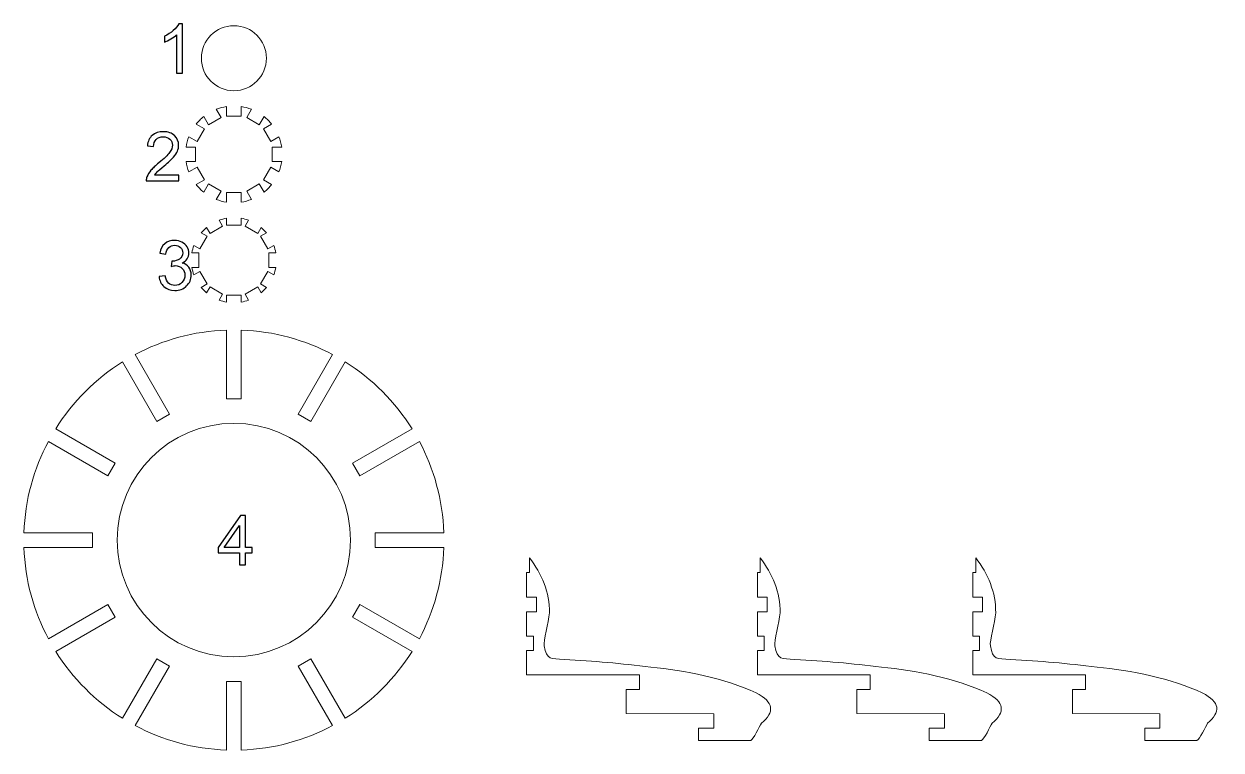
# Model space of a CAD drawing. Header units: millimetres. Extents: x 467 to 1359, y -935 to 982.
# Drawn here: x 1062.9 to 1309.8, y 147.6 to 297.3 of the extents above; entities that cross this region are included whole.
import ezdxf

# ---------------------------------------------------------------- set-up
doc = ezdxf.new("R2010")
doc.units = ezdxf.units.MM
doc.header["$MEASUREMENT"] = 0
doc.layers.add('layer 1', color=7, linetype='Continuous')

msp = doc.modelspace()

# ---------------------------------------------------------------- linework, layer by layer
at = {"layer": 'layer 1', "color": 142, "lineweight": 9}
msp.add_ellipse((1106.18, 290.2635), major_axis=(0, 6.7028), ratio=1, dxfattribs=at)
at = {"layer": 'layer 1', "color": 242}
for points, knots in [([(1095.5996, 287.1711), (1095.5996, 287.1711), (1094.3563, 287.1711), (1094.3563, 287.1711), (1094.3563, 287.1711), (1094.3563, 287.1711), (1094.3563, 295.0877), (1094.3563, 295.0877), (1094.3563, 295.0877), (1094.0573, 294.8004), (1093.6641, 294.5155), (1093.179, 294.2305), (1093.179, 294.2305), (1092.6939, 293.9456), (1092.2559, 293.7313), (1091.8698, 293.5901), (1091.8698, 293.5901), (1091.8698, 293.5901), (1091.8698, 294.791), (1091.8698, 294.791), (1091.8698, 294.791), (1092.5644, 295.1159), (1093.1719, 295.5115), (1093.6923, 295.9777), (1093.6923, 295.9777), (1094.2127, 296.4416), (1094.5824, 296.8914), (1094.799, 297.3293), (1094.799, 297.3293), (1094.799, 297.3293), (1095.5996, 297.3293), (1095.5996, 297.3293), (1095.5996, 297.3293), (1095.5996, 297.3293), (1095.5996, 287.1711), (1095.5996, 287.1711)], [0, 0, 0, 0, 0.1, 0.1, 0.1, 0.1, 0.2, 0.2, 0.2, 0.2, 0.3, 0.3, 0.3, 0.3, 0.4, 0.4, 0.4, 0.4, 0.5, 0.5, 0.5, 0.5, 0.6, 0.6, 0.6, 0.6, 0.7, 0.7, 0.7, 0.7, 0.8, 0.8, 0.8, 0.8, 1, 1, 1, 1]), ([(1094.8046, 266.1329), (1094.8046, 266.1329), (1094.8046, 264.9461), (1094.8046, 264.9461), (1094.8046, 264.9461), (1094.8046, 264.9461), (1088.1078, 264.9461), (1088.1078, 264.9461), (1088.1078, 264.9461), (1088.0984, 265.2451), (1088.1479, 265.5324), (1088.2538, 265.8103), (1088.2538, 265.8103), (1088.4257, 266.2647), (1088.7012, 266.7145), (1089.0803, 267.1548), (1089.0803, 267.1548), (1089.4594, 267.5952), (1090.001, 268.1038), (1090.7051, 268.6807), (1090.7051, 268.6807), (1091.8, 269.5825), (1092.5441, 270.296), (1092.9326, 270.8235), (1092.9326, 270.8235), (1093.3235, 271.3509), (1093.519, 271.8501), (1093.519, 272.3211), (1093.519, 272.3211), (1093.519, 272.8132), (1093.3424, 273.2276), (1092.9891, 273.5667), (1092.9891, 273.5667), (1092.6359, 273.9034), (1092.1744, 274.073), (1091.6069, 274.073), (1091.6069, 274.073), (1091.0065, 274.073), (1090.5261, 273.894), (1090.1658, 273.5361), (1090.1658, 273.5361), (1089.8056, 273.1805), (1089.6243, 272.6861), (1089.6195, 272.0526), (1089.6195, 272.0526), (1089.6195, 272.0526), (1088.348, 272.1798), (1088.348, 272.1798), (1088.348, 272.1798), (1088.4351, 273.1311), (1088.7648, 273.8563), (1089.3346, 274.3555), (1089.3346, 274.3555), (1089.9068, 274.8547), (1090.6721, 275.1043), (1091.6352, 275.1043), (1091.6352, 275.1043), (1092.6053, 275.1043), (1093.3753, 274.8359), (1093.9405, 274.2967), (1093.9405, 274.2967), (1094.5079, 273.7574), (1094.7905, 273.0887), (1094.7905, 272.2928), (1094.7905, 272.2928), (1094.7905, 271.8878), (1094.7081, 271.4899), (1094.5409, 271.099), (1094.5409, 271.099), (1094.3761, 270.7057), (1094.1006, 270.2937), (1093.7168, 269.8604), (1093.7168, 269.8604), (1093.3306, 269.4295), (1092.6925, 268.8337), (1091.8024, 268.0802), (1091.8024, 268.0802), (1091.0559, 267.4539), (1090.5756, 267.03), (1090.3636, 266.8063), (1090.3636, 266.8063), (1090.1517, 266.5826), (1089.9775, 266.3589), (1089.8385, 266.1329), (1089.8385, 266.1329), (1089.8385, 266.1329), (1094.8046, 266.1329), (1094.8046, 266.1329)], [0, 0, 0, 0, 0.04347826, 0.04347826, 0.04347826, 0.04347826, 0.08695652, 0.08695652, 0.08695652, 0.08695652, 0.13043478, 0.13043478, 0.13043478, 0.13043478, 0.17391304, 0.17391304, 0.17391304, 0.17391304, 0.2173913, 0.2173913, 0.2173913, 0.2173913, 0.26086957, 0.26086957, 0.26086957, 0.26086957, 0.30434783, 0.30434783, 0.30434783, 0.30434783, 0.34782609, 0.34782609, 0.34782609, 0.34782609, 0.39130435, 0.39130435, 0.39130435, 0.39130435, 0.43478261, 0.43478261, 0.43478261, 0.43478261, 0.47826087, 0.47826087, 0.47826087, 0.47826087, 0.52173913, 0.52173913, 0.52173913, 0.52173913, 0.56521739, 0.56521739, 0.56521739, 0.56521739, 0.60869565, 0.60869565, 0.60869565, 0.60869565, 0.65217391, 0.65217391, 0.65217391, 0.65217391, 0.69565217, 0.69565217, 0.69565217, 0.69565217, 0.73913043, 0.73913043, 0.73913043, 0.73913043, 0.7826087, 0.7826087, 0.7826087, 0.7826087, 0.82608696, 0.82608696, 0.82608696, 0.82608696, 0.86956522, 0.86956522, 0.86956522, 0.86956522, 0.91304348, 0.91304348, 0.91304348, 0.91304348, 1, 1, 1, 1]), ([(1090.7609, 245.229), (1090.7609, 245.229), (1092.0042, 245.3985), (1092.0042, 245.3985), (1092.0042, 245.3985), (1092.1478, 244.6921), (1092.388, 244.1835), (1092.7294, 243.8727), (1092.7294, 243.8727), (1093.0709, 243.5618), (1093.49, 243.4064), (1093.9869, 243.4064), (1093.9869, 243.4064), (1094.5755, 243.4064), (1095.0724, 243.6089), (1095.4727, 244.0139), (1095.4727, 244.0139), (1095.873, 244.419), (1096.0731, 244.9205), (1096.0731, 245.5186), (1096.0731, 245.5186), (1096.0731, 246.0884), (1095.8871, 246.5594), (1095.5127, 246.9314), (1095.5127, 246.9314), (1095.1407, 247.3011), (1094.6674, 247.4872), (1094.0905, 247.4872), (1094.0905, 247.4872), (1093.855, 247.4872), (1093.563, 247.4401), (1093.2121, 247.3482), (1093.2121, 247.3482), (1093.2121, 247.3482), (1093.3511, 248.4361), (1093.3511, 248.4361), (1093.3511, 248.4361), (1093.4335, 248.4267), (1093.5018, 248.422), (1093.5512, 248.422), (1093.5512, 248.422), (1094.0834, 248.422), (1094.559, 248.5609), (1094.9853, 248.8364), (1094.9853, 248.8364), (1095.4091, 249.1119), (1095.621, 249.5358), (1095.621, 250.1079), (1095.621, 250.1079), (1095.621, 250.5624), (1095.4656, 250.9392), (1095.1571, 251.2382), (1095.1571, 251.2382), (1094.8487, 251.5373), (1094.4507, 251.6856), (1093.9633, 251.6856), (1093.9633, 251.6856), (1093.4782, 251.6856), (1093.0756, 251.5326), (1092.753, 251.2264), (1092.753, 251.2264), (1092.4304, 250.9203), (1092.2232, 250.4612), (1092.1313, 249.8489), (1092.1313, 249.8489), (1092.1313, 249.8489), (1090.888, 250.075), (1090.888, 250.075), (1090.888, 250.075), (1091.0411, 250.9086), (1091.3849, 251.5561), (1091.9241, 252.0153), (1091.9241, 252.0153), (1092.461, 252.4744), (1093.1321, 252.7028), (1093.9327, 252.7028), (1093.9327, 252.7028), (1094.4837, 252.7028), (1094.9923, 252.5851), (1095.4562, 252.3473), (1095.4562, 252.3473), (1095.9224, 252.1118), (1096.278, 251.7892), (1096.5229, 251.3819), (1096.5229, 251.3819), (1096.7701, 250.9721), (1096.8926, 250.5389), (1096.8926, 250.0797), (1096.8926, 250.0797), (1096.8926, 249.6441), (1096.7748, 249.2485), (1096.5417, 248.8906), (1096.5417, 248.8906), (1096.3062, 248.5326), (1095.9577, 248.2477), (1095.4986, 248.0358), (1095.4986, 248.0358), (1096.0967, 247.8992), (1096.5606, 247.612), (1096.8926, 247.1763), (1096.8926, 247.1763), (1097.2222, 246.7431), (1097.3871, 246.1968), (1097.3871, 245.5445), (1097.3871, 245.5445), (1097.3871, 244.6615), (1097.0645, 243.9103), (1096.4216, 243.2958), (1096.4216, 243.2958), (1095.7764, 242.6812), (1094.9617, 242.3751), (1093.9774, 242.3751), (1093.9774, 242.3751), (1093.0897, 242.3751), (1092.3527, 242.6411), (1091.7664, 243.171), (1091.7664, 243.171), (1091.1777, 243.7008), (1090.8433, 244.386), (1090.7609, 245.229)], [0, 0, 0, 0, 0.03225806, 0.03225806, 0.03225806, 0.03225806, 0.06451613, 0.06451613, 0.06451613, 0.06451613, 0.09677419, 0.09677419, 0.09677419, 0.09677419, 0.12903226, 0.12903226, 0.12903226, 0.12903226, 0.16129032, 0.16129032, 0.16129032, 0.16129032, 0.19354839, 0.19354839, 0.19354839, 0.19354839, 0.22580645, 0.22580645, 0.22580645, 0.22580645, 0.25806452, 0.25806452, 0.25806452, 0.25806452, 0.29032258, 0.29032258, 0.29032258, 0.29032258, 0.32258065, 0.32258065, 0.32258065, 0.32258065, 0.35483871, 0.35483871, 0.35483871, 0.35483871, 0.38709677, 0.38709677, 0.38709677, 0.38709677, 0.41935484, 0.41935484, 0.41935484, 0.41935484, 0.4516129, 0.4516129, 0.4516129, 0.4516129, 0.48387097, 0.48387097, 0.48387097, 0.48387097, 0.51612903, 0.51612903, 0.51612903, 0.51612903, 0.5483871, 0.5483871, 0.5483871, 0.5483871, 0.58064516, 0.58064516, 0.58064516, 0.58064516, 0.61290323, 0.61290323, 0.61290323, 0.61290323, 0.64516129, 0.64516129, 0.64516129, 0.64516129, 0.67741935, 0.67741935, 0.67741935, 0.67741935, 0.70967742, 0.70967742, 0.70967742, 0.70967742, 0.74193548, 0.74193548, 0.74193548, 0.74193548, 0.77419355, 0.77419355, 0.77419355, 0.77419355, 0.80645161, 0.80645161, 0.80645161, 0.80645161, 0.83870968, 0.83870968, 0.83870968, 0.83870968, 0.87096774, 0.87096774, 0.87096774, 0.87096774, 0.90322581, 0.90322581, 0.90322581, 0.90322581, 0.93548387, 0.93548387, 0.93548387, 0.93548387, 1, 1, 1, 1]), ([(1107.3526, 185.8239), (1107.3526, 185.8239), (1107.3526, 188.2398), (1107.3526, 188.2398), (1107.3526, 188.2398), (1107.3526, 188.2398), (1102.9587, 188.2398), (1102.9587, 188.2398), (1102.9587, 188.2398), (1102.9587, 188.2398), (1102.9587, 189.3842), (1102.9587, 189.3842), (1102.9587, 189.3842), (1102.9587, 189.3842), (1107.5787, 195.9398), (1107.5787, 195.9398), (1107.5787, 195.9398), (1107.5787, 195.9398), (1108.5959, 195.9398), (1108.5959, 195.9398), (1108.5959, 195.9398), (1108.5959, 195.9398), (1108.5959, 189.3842), (1108.5959, 189.3842), (1108.5959, 189.3842), (1108.5959, 189.3842), (1109.9664, 189.3842), (1109.9664, 189.3842), (1109.9664, 189.3842), (1109.9664, 189.3842), (1109.9664, 188.2398), (1109.9664, 188.2398), (1109.9664, 188.2398), (1109.9664, 188.2398), (1108.5959, 188.2398), (1108.5959, 188.2398), (1108.5959, 188.2398), (1108.5959, 188.2398), (1108.5959, 185.8239), (1108.5959, 185.8239), (1108.5959, 185.8239), (1108.5959, 185.8239), (1107.3526, 185.8239), (1107.3526, 185.8239)], [0, 0, 0, 0, 0.08333333, 0.08333333, 0.08333333, 0.08333333, 0.16666667, 0.16666667, 0.16666667, 0.16666667, 0.25, 0.25, 0.25, 0.25, 0.33333333, 0.33333333, 0.33333333, 0.33333333, 0.41666667, 0.41666667, 0.41666667, 0.41666667, 0.5, 0.5, 0.5, 0.5, 0.58333333, 0.58333333, 0.58333333, 0.58333333, 0.66666667, 0.66666667, 0.66666667, 0.66666667, 0.75, 0.75, 0.75, 0.75, 0.83333333, 0.83333333, 0.83333333, 0.83333333, 1, 1, 1, 1]), ([(1107.3526, 189.3842), (1107.3526, 189.3842), (1107.3526, 193.9359), (1107.3526, 193.9359), (1107.3526, 193.9359), (1107.3526, 193.9359), (1104.1808, 189.3842), (1104.1808, 189.3842), (1104.1808, 189.3842), (1104.1808, 189.3842), (1107.3526, 189.3842), (1107.3526, 189.3842)], [0, 0, 0, 0, 0.25, 0.25, 0.25, 0.25, 0.5, 0.5, 0.5, 0.5, 1, 1, 1, 1])]:
    msp.add_open_spline(points, degree=3, knots=knots, dxfattribs=at)
at = {"layer": 'layer 1', "color": 142, "lineweight": 9}
for points, knots in [([(1107.6799, 280.2944), (1108.4203, 280.1827), (1109.1339, 279.9897), (1109.8115, 279.7246), (1109.8115, 279.7246), (1109.8115, 279.7246), (1108.8285, 278.022), (1108.8285, 278.022), (1108.8285, 278.022), (1108.8285, 278.022), (1111.4265, 276.522), (1111.4265, 276.522), (1111.4265, 276.522), (1111.4265, 276.522), (1112.4082, 278.2223), (1112.4082, 278.2223), (1112.4082, 278.2223), (1112.9836, 277.7615), (1113.5069, 277.2383), (1113.9677, 276.6629), (1113.9677, 276.6629), (1113.9677, 276.6629), (1112.2674, 275.6812), (1112.2674, 275.6812), (1112.2674, 275.6812), (1112.2674, 275.6812), (1113.7674, 273.0831), (1113.7674, 273.0831), (1113.7674, 273.0831), (1113.7674, 273.0831), (1115.47, 274.0661), (1115.47, 274.0661), (1115.47, 274.0661), (1115.735, 273.3885), (1115.9282, 272.6749), (1116.0399, 271.9346), (1116.0399, 271.9346), (1116.0399, 271.9346), (1114.0752, 271.9346), (1114.0752, 271.9346), (1114.0752, 271.9346), (1114.0752, 271.9346), (1114.0752, 268.9346), (1114.0752, 268.9346), (1114.0752, 268.9346), (1114.0752, 268.9346), (1116.0399, 268.9346), (1116.0399, 268.9346), (1116.0399, 268.9346), (1115.9282, 268.1942), (1115.7352, 267.4805), (1115.4701, 266.803), (1115.4701, 266.803), (1115.4701, 266.803), (1113.7675, 267.786), (1113.7675, 267.786), (1113.7675, 267.786), (1113.7675, 267.786), (1112.2675, 265.188), (1112.2675, 265.188), (1112.2675, 265.188), (1112.2675, 265.188), (1113.9678, 264.2063), (1113.9678, 264.2063), (1113.9678, 264.2063), (1113.507, 263.6309), (1112.9839, 263.1076), (1112.4084, 262.6468), (1112.4084, 262.6468), (1112.4084, 262.6468), (1111.4267, 264.3471), (1111.4267, 264.3471), (1111.4267, 264.3471), (1111.4267, 264.3471), (1108.8286, 262.8471), (1108.8286, 262.8471), (1108.8286, 262.8471), (1108.8286, 262.8471), (1109.8116, 261.1445), (1109.8116, 261.1445), (1109.8116, 261.1445), (1109.134, 260.8795), (1108.4204, 260.6863), (1107.6801, 260.5746), (1107.6801, 260.5746), (1107.6801, 260.5746), (1107.6801, 262.5393), (1107.6801, 262.5393), (1107.6801, 262.5393), (1107.6801, 262.5393), (1104.6801, 262.5393), (1104.6801, 262.5393), (1104.6801, 262.5393), (1104.6801, 262.5393), (1104.6801, 260.5746), (1104.6801, 260.5746), (1104.6801, 260.5746), (1103.9397, 260.6863), (1103.226, 260.8793), (1102.5485, 261.1444), (1102.5485, 261.1444), (1102.5485, 261.1444), (1103.5315, 262.847), (1103.5315, 262.847), (1103.5315, 262.847), (1103.5315, 262.847), (1100.9335, 264.347), (1100.9335, 264.347), (1100.9335, 264.347), (1100.9335, 264.347), (1099.9518, 262.6467), (1099.9518, 262.6467), (1099.9518, 262.6467), (1099.3764, 263.1075), (1098.8531, 263.6306), (1098.3923, 264.2061), (1098.3923, 264.2061), (1098.3923, 264.2061), (1100.0926, 265.1878), (1100.0926, 265.1878), (1100.0926, 265.1878), (1100.0926, 265.1878), (1098.5926, 267.7859), (1098.5926, 267.7859), (1098.5926, 267.7859), (1098.5926, 267.7859), (1096.89, 266.8029), (1096.89, 266.8029), (1096.89, 266.8029), (1096.625, 267.4805), (1096.4318, 268.1941), (1096.3201, 268.9344), (1096.3201, 268.9344), (1096.3201, 268.9344), (1098.2848, 268.9344), (1098.2848, 268.9344), (1098.2848, 268.9344), (1098.2848, 268.9344), (1098.2848, 271.9344), (1098.2848, 271.9344), (1098.2848, 271.9344), (1098.2848, 271.9344), (1096.3201, 271.9344), (1096.3201, 271.9344), (1096.3201, 271.9344), (1096.4318, 272.6748), (1096.6248, 273.3885), (1096.8899, 274.066), (1096.8899, 274.066), (1096.8899, 274.066), (1098.5925, 273.083), (1098.5925, 273.083), (1098.5925, 273.083), (1098.5925, 273.083), (1100.0925, 275.681), (1100.0925, 275.681), (1100.0925, 275.681), (1100.0925, 275.681), (1098.3922, 276.6627), (1098.3922, 276.6627), (1098.3922, 276.6627), (1098.853, 277.2381), (1099.3761, 277.7614), (1099.9516, 278.2222), (1099.9516, 278.2222), (1099.9516, 278.2222), (1100.9333, 276.5219), (1100.9333, 276.5219), (1100.9333, 276.5219), (1100.9333, 276.5219), (1103.5314, 278.0219), (1103.5314, 278.0219), (1103.5314, 278.0219), (1103.5314, 278.0219), (1102.5484, 279.7245), (1102.5484, 279.7245), (1102.5484, 279.7245), (1103.226, 279.9895), (1103.9396, 280.1827), (1104.6799, 280.2944), (1104.6799, 280.2944), (1104.6799, 280.2944), (1104.6799, 278.3297), (1104.6799, 278.3297), (1104.6799, 278.3297), (1104.6799, 278.3297), (1107.6799, 278.3297), (1107.6799, 278.3297), (1107.6799, 278.3297), (1107.6799, 278.3297), (1107.6799, 280.2944), (1107.6799, 280.2944)], [0, 0, 0, 0, 0.02040816, 0.02040816, 0.02040816, 0.02040816, 0.04081633, 0.04081633, 0.04081633, 0.04081633, 0.06122449, 0.06122449, 0.06122449, 0.06122449, 0.08163265, 0.08163265, 0.08163265, 0.08163265, 0.10204082, 0.10204082, 0.10204082, 0.10204082, 0.12244898, 0.12244898, 0.12244898, 0.12244898, 0.14285714, 0.14285714, 0.14285714, 0.14285714, 0.16326531, 0.16326531, 0.16326531, 0.16326531, 0.18367347, 0.18367347, 0.18367347, 0.18367347, 0.20408163, 0.20408163, 0.20408163, 0.20408163, 0.2244898, 0.2244898, 0.2244898, 0.2244898, 0.24489796, 0.24489796, 0.24489796, 0.24489796, 0.26530612, 0.26530612, 0.26530612, 0.26530612, 0.28571429, 0.28571429, 0.28571429, 0.28571429, 0.30612245, 0.30612245, 0.30612245, 0.30612245, 0.32653061, 0.32653061, 0.32653061, 0.32653061, 0.34693878, 0.34693878, 0.34693878, 0.34693878, 0.36734694, 0.36734694, 0.36734694, 0.36734694, 0.3877551, 0.3877551, 0.3877551, 0.3877551, 0.40816327, 0.40816327, 0.40816327, 0.40816327, 0.42857143, 0.42857143, 0.42857143, 0.42857143, 0.44897959, 0.44897959, 0.44897959, 0.44897959, 0.46938776, 0.46938776, 0.46938776, 0.46938776, 0.48979592, 0.48979592, 0.48979592, 0.48979592, 0.51020408, 0.51020408, 0.51020408, 0.51020408, 0.53061224, 0.53061224, 0.53061224, 0.53061224, 0.55102041, 0.55102041, 0.55102041, 0.55102041, 0.57142857, 0.57142857, 0.57142857, 0.57142857, 0.59183673, 0.59183673, 0.59183673, 0.59183673, 0.6122449, 0.6122449, 0.6122449, 0.6122449, 0.63265306, 0.63265306, 0.63265306, 0.63265306, 0.65306122, 0.65306122, 0.65306122, 0.65306122, 0.67346939, 0.67346939, 0.67346939, 0.67346939, 0.69387755, 0.69387755, 0.69387755, 0.69387755, 0.71428571, 0.71428571, 0.71428571, 0.71428571, 0.73469388, 0.73469388, 0.73469388, 0.73469388, 0.75510204, 0.75510204, 0.75510204, 0.75510204, 0.7755102, 0.7755102, 0.7755102, 0.7755102, 0.79591837, 0.79591837, 0.79591837, 0.79591837, 0.81632653, 0.81632653, 0.81632653, 0.81632653, 0.83673469, 0.83673469, 0.83673469, 0.83673469, 0.85714286, 0.85714286, 0.85714286, 0.85714286, 0.87755102, 0.87755102, 0.87755102, 0.87755102, 0.89795918, 0.89795918, 0.89795918, 0.89795918, 0.91836735, 0.91836735, 0.91836735, 0.91836735, 0.93877551, 0.93877551, 0.93877551, 0.93877551, 0.95918367, 0.95918367, 0.95918367, 0.95918367, 1, 1, 1, 1]), ([(1107.6799, 257.2749), (1108.2057, 257.1843), (1108.7157, 257.0473), (1109.205, 256.8676), (1109.205, 256.8676), (1109.205, 256.8676), (1108.5004, 255.6473), (1108.5004, 255.6473), (1108.5004, 255.6473), (1108.5004, 255.6473), (1111.0984, 254.1473), (1111.0984, 254.1473), (1111.0984, 254.1473), (1111.0984, 254.1473), (1111.8018, 255.3655), (1111.8018, 255.3655), (1111.8018, 255.3655), (1112.2061, 255.0278), (1112.5795, 254.6543), (1112.9173, 254.25), (1112.9173, 254.25), (1112.9173, 254.25), (1111.6991, 253.5467), (1111.6991, 253.5467), (1111.6991, 253.5467), (1111.6991, 253.5467), (1113.1991, 250.9486), (1113.1991, 250.9486), (1113.1991, 250.9486), (1113.1991, 250.9486), (1114.4195, 251.6532), (1114.4195, 251.6532), (1114.4195, 251.6532), (1114.5992, 251.1639), (1114.7361, 250.654), (1114.8267, 250.1282), (1114.8267, 250.1282), (1114.8267, 250.1282), (1113.419, 250.1282), (1113.419, 250.1282), (1113.419, 250.1282), (1113.419, 250.1282), (1113.419, 247.1282), (1113.419, 247.1282), (1113.419, 247.1282), (1113.419, 247.1282), (1114.8268, 247.1282), (1114.8268, 247.1282), (1114.8268, 247.1282), (1114.7362, 246.6024), (1114.5993, 246.0924), (1114.4195, 245.6031), (1114.4195, 245.6031), (1114.4195, 245.6031), (1113.1992, 246.3077), (1113.1992, 246.3077), (1113.1992, 246.3077), (1113.1992, 246.3077), (1111.6992, 243.7097), (1111.6992, 243.7097), (1111.6992, 243.7097), (1111.6992, 243.7097), (1112.9174, 243.0063), (1112.9174, 243.0063), (1112.9174, 243.0063), (1112.5796, 242.6019), (1112.2062, 242.2286), (1111.8019, 241.8908), (1111.8019, 241.8908), (1111.8019, 241.8908), (1111.0986, 243.109), (1111.0986, 243.109), (1111.0986, 243.109), (1111.0986, 243.109), (1108.5005, 241.609), (1108.5005, 241.609), (1108.5005, 241.609), (1108.5005, 241.609), (1109.2051, 240.3886), (1109.2051, 240.3886), (1109.2051, 240.3886), (1108.7157, 240.2089), (1108.2059, 240.072), (1107.6801, 239.9814), (1107.6801, 239.9814), (1107.6801, 239.9814), (1107.6801, 241.3891), (1107.6801, 241.3891), (1107.6801, 241.3891), (1107.6801, 241.3891), (1104.6801, 241.3891), (1104.6801, 241.3891), (1104.6801, 241.3891), (1104.6801, 241.3891), (1104.6801, 239.9813), (1104.6801, 239.9813), (1104.6801, 239.9813), (1104.1543, 240.0719), (1103.6443, 240.2088), (1103.155, 240.3886), (1103.155, 240.3886), (1103.155, 240.3886), (1103.8596, 241.6089), (1103.8596, 241.6089), (1103.8596, 241.6089), (1103.8596, 241.6089), (1101.2616, 243.1089), (1101.2616, 243.1089), (1101.2616, 243.1089), (1101.2616, 243.1089), (1100.5582, 241.8907), (1100.5582, 241.8907), (1100.5582, 241.8907), (1100.1538, 242.2285), (1099.7805, 242.6019), (1099.4427, 243.0062), (1099.4427, 243.0062), (1099.4427, 243.0062), (1100.6609, 243.7095), (1100.6609, 243.7095), (1100.6609, 243.7095), (1100.6609, 243.7095), (1099.1609, 246.3076), (1099.1609, 246.3076), (1099.1609, 246.3076), (1099.1609, 246.3076), (1097.9405, 245.603), (1097.9405, 245.603), (1097.9405, 245.603), (1097.7608, 246.0924), (1097.6239, 246.6022), (1097.5333, 247.128), (1097.5333, 247.128), (1097.5333, 247.128), (1098.941, 247.128), (1098.941, 247.128), (1098.941, 247.128), (1098.941, 247.128), (1098.941, 250.128), (1098.941, 250.128), (1098.941, 250.128), (1098.941, 250.128), (1097.5332, 250.128), (1097.5332, 250.128), (1097.5332, 250.128), (1097.6238, 250.6538), (1097.7607, 251.1638), (1097.9405, 251.6531), (1097.9405, 251.6531), (1097.9405, 251.6531), (1099.1608, 250.9485), (1099.1608, 250.9485), (1099.1608, 250.9485), (1099.1608, 250.9485), (1100.6608, 253.5465), (1100.6608, 253.5465), (1100.6608, 253.5465), (1100.6608, 253.5465), (1099.4426, 254.2499), (1099.4426, 254.2499), (1099.4426, 254.2499), (1099.7804, 254.6543), (1100.1538, 255.0276), (1100.5581, 255.3654), (1100.5581, 255.3654), (1100.5581, 255.3654), (1101.2614, 254.1472), (1101.2614, 254.1472), (1101.2614, 254.1472), (1101.2614, 254.1472), (1103.8595, 255.6472), (1103.8595, 255.6472), (1103.8595, 255.6472), (1103.8595, 255.6472), (1103.1549, 256.8676), (1103.1549, 256.8676), (1103.1549, 256.8676), (1103.6443, 257.0473), (1104.1541, 257.1842), (1104.6799, 257.2748), (1104.6799, 257.2748), (1104.6799, 257.2748), (1104.6799, 255.8671), (1104.6799, 255.8671), (1104.6799, 255.8671), (1104.6799, 255.8671), (1107.6799, 255.8671), (1107.6799, 255.8671), (1107.6799, 255.8671), (1107.6799, 255.8671), (1107.6799, 257.2749), (1107.6799, 257.2749)], [0, 0, 0, 0, 0.02040816, 0.02040816, 0.02040816, 0.02040816, 0.04081633, 0.04081633, 0.04081633, 0.04081633, 0.06122449, 0.06122449, 0.06122449, 0.06122449, 0.08163265, 0.08163265, 0.08163265, 0.08163265, 0.10204082, 0.10204082, 0.10204082, 0.10204082, 0.12244898, 0.12244898, 0.12244898, 0.12244898, 0.14285714, 0.14285714, 0.14285714, 0.14285714, 0.16326531, 0.16326531, 0.16326531, 0.16326531, 0.18367347, 0.18367347, 0.18367347, 0.18367347, 0.20408163, 0.20408163, 0.20408163, 0.20408163, 0.2244898, 0.2244898, 0.2244898, 0.2244898, 0.24489796, 0.24489796, 0.24489796, 0.24489796, 0.26530612, 0.26530612, 0.26530612, 0.26530612, 0.28571429, 0.28571429, 0.28571429, 0.28571429, 0.30612245, 0.30612245, 0.30612245, 0.30612245, 0.32653061, 0.32653061, 0.32653061, 0.32653061, 0.34693878, 0.34693878, 0.34693878, 0.34693878, 0.36734694, 0.36734694, 0.36734694, 0.36734694, 0.3877551, 0.3877551, 0.3877551, 0.3877551, 0.40816327, 0.40816327, 0.40816327, 0.40816327, 0.42857143, 0.42857143, 0.42857143, 0.42857143, 0.44897959, 0.44897959, 0.44897959, 0.44897959, 0.46938776, 0.46938776, 0.46938776, 0.46938776, 0.48979592, 0.48979592, 0.48979592, 0.48979592, 0.51020408, 0.51020408, 0.51020408, 0.51020408, 0.53061224, 0.53061224, 0.53061224, 0.53061224, 0.55102041, 0.55102041, 0.55102041, 0.55102041, 0.57142857, 0.57142857, 0.57142857, 0.57142857, 0.59183673, 0.59183673, 0.59183673, 0.59183673, 0.6122449, 0.6122449, 0.6122449, 0.6122449, 0.63265306, 0.63265306, 0.63265306, 0.63265306, 0.65306122, 0.65306122, 0.65306122, 0.65306122, 0.67346939, 0.67346939, 0.67346939, 0.67346939, 0.69387755, 0.69387755, 0.69387755, 0.69387755, 0.71428571, 0.71428571, 0.71428571, 0.71428571, 0.73469388, 0.73469388, 0.73469388, 0.73469388, 0.75510204, 0.75510204, 0.75510204, 0.75510204, 0.7755102, 0.7755102, 0.7755102, 0.7755102, 0.79591837, 0.79591837, 0.79591837, 0.79591837, 0.81632653, 0.81632653, 0.81632653, 0.81632653, 0.83673469, 0.83673469, 0.83673469, 0.83673469, 0.85714286, 0.85714286, 0.85714286, 0.85714286, 0.87755102, 0.87755102, 0.87755102, 0.87755102, 0.89795918, 0.89795918, 0.89795918, 0.89795918, 0.91836735, 0.91836735, 0.91836735, 0.91836735, 0.93877551, 0.93877551, 0.93877551, 0.93877551, 0.95918367, 0.95918367, 0.95918367, 0.95918367, 1, 1, 1, 1]), ([(1126.5338, 229.1566), (1126.5338, 229.1566), (1119.449, 216.8855), (1119.449, 216.8855), (1119.449, 216.8855), (1119.449, 216.8855), (1122.0471, 215.3855), (1122.0471, 215.3855), (1122.0471, 215.3855), (1122.0471, 215.3855), (1129.1303, 227.6539), (1129.1303, 227.6539), (1129.1303, 227.6539), (1134.7111, 224.1616), (1139.4382, 219.4334), (1142.931, 213.8532), (1142.931, 213.8532), (1142.931, 213.8532), (1130.6626, 206.77), (1130.6626, 206.77), (1130.6626, 206.77), (1130.6626, 206.77), (1132.1626, 204.1719), (1132.1626, 204.1719), (1132.1626, 204.1719), (1132.1626, 204.1719), (1144.4337, 211.2566), (1144.4337, 211.2566), (1144.4337, 211.2566), (1147.4492, 205.6029), (1149.2453, 199.2015), (1149.4769, 192.4029), (1149.4769, 192.4029), (1149.4769, 192.4029), (1135.316, 192.4029), (1135.316, 192.4029), (1135.316, 192.4029), (1135.316, 192.4029), (1135.316, 189.4029), (1135.316, 189.4029), (1135.316, 189.4029), (1135.316, 189.4029), (1149.4769, 189.4029), (1149.4769, 189.4029), (1149.4769, 189.4029), (1149.2455, 182.6041), (1147.4479, 176.2036), (1144.4336, 170.5492), (1144.4336, 170.5492), (1144.4336, 170.5492), (1132.1625, 177.634), (1132.1625, 177.634), (1132.1625, 177.634), (1132.1625, 177.634), (1130.6625, 175.0359), (1130.6625, 175.0359), (1130.6625, 175.0359), (1130.6625, 175.0359), (1142.9309, 167.9527), (1142.9309, 167.9527), (1142.9309, 167.9527), (1139.4389, 162.3718), (1134.7105, 157.6448), (1129.1302, 154.152), (1129.1302, 154.152), (1129.1302, 154.152), (1122.047, 166.4204), (1122.047, 166.4204), (1122.047, 166.4204), (1122.047, 166.4204), (1119.4489, 164.9204), (1119.4489, 164.9204), (1119.4489, 164.9204), (1119.4489, 164.9204), (1126.5336, 152.6493), (1126.5336, 152.6493), (1126.5336, 152.6493), (1120.8798, 149.6339), (1114.4785, 147.8378), (1107.6799, 147.6061), (1107.6799, 147.6061), (1107.6799, 147.6061), (1107.6799, 161.767), (1107.6799, 161.767), (1107.6799, 161.767), (1107.6799, 161.767), (1104.6799, 161.767), (1104.6799, 161.767), (1104.6799, 161.767), (1104.6799, 161.767), (1104.6799, 147.6061), (1104.6799, 147.6061), (1104.6799, 147.6061), (1097.8811, 147.8375), (1091.4806, 149.6351), (1085.8262, 152.6494), (1085.8262, 152.6494), (1085.8262, 152.6494), (1092.911, 164.9205), (1092.911, 164.9205), (1092.911, 164.9205), (1092.911, 164.9205), (1090.3129, 166.4205), (1090.3129, 166.4205), (1090.3129, 166.4205), (1090.3129, 166.4205), (1083.2297, 154.1521), (1083.2297, 154.1521), (1083.2297, 154.1521), (1077.6488, 157.6441), (1072.9218, 162.3725), (1069.429, 167.9528), (1069.429, 167.9528), (1069.429, 167.9528), (1081.6974, 175.036), (1081.6974, 175.036), (1081.6974, 175.036), (1081.6974, 175.036), (1080.1974, 177.6341), (1080.1974, 177.6341), (1080.1974, 177.6341), (1080.1974, 177.6341), (1067.9263, 170.5494), (1067.9263, 170.5494), (1067.9263, 170.5494), (1064.9109, 176.2032), (1063.1148, 182.6045), (1062.8831, 189.4031), (1062.8831, 189.4031), (1062.8831, 189.4031), (1077.044, 189.4031), (1077.044, 189.4031), (1077.044, 189.4031), (1077.044, 189.4031), (1077.044, 192.4031), (1077.044, 192.4031), (1077.044, 192.4031), (1077.044, 192.4031), (1062.8831, 192.4031), (1062.8831, 192.4031), (1062.8831, 192.4031), (1063.1145, 199.2019), (1064.9121, 205.6024), (1067.9264, 211.2568), (1067.9264, 211.2568), (1067.9264, 211.2568), (1080.1975, 204.172), (1080.1975, 204.172), (1080.1975, 204.172), (1080.1975, 204.172), (1081.6975, 206.7701), (1081.6975, 206.7701), (1081.6975, 206.7701), (1081.6975, 206.7701), (1069.4291, 213.8533), (1069.4291, 213.8533), (1069.4291, 213.8533), (1072.9211, 219.4342), (1077.6495, 224.1612), (1083.2298, 227.654), (1083.2298, 227.654), (1083.2298, 227.654), (1090.313, 215.3856), (1090.313, 215.3856), (1090.313, 215.3856), (1090.313, 215.3856), (1092.9111, 216.8856), (1092.9111, 216.8856), (1092.9111, 216.8856), (1092.9111, 216.8856), (1085.8264, 229.1567), (1085.8264, 229.1567), (1085.8264, 229.1567), (1091.4802, 232.1721), (1097.8815, 233.9682), (1104.6801, 234.1999), (1104.6801, 234.1999), (1104.6801, 234.1999), (1104.6801, 220.039), (1104.6801, 220.039), (1104.6801, 220.039), (1104.6801, 220.039), (1107.6801, 220.039), (1107.6801, 220.039), (1107.6801, 220.039), (1107.6801, 220.039), (1107.6801, 234.1999), (1107.6801, 234.1999), (1107.6801, 234.1999), (1114.4787, 233.9681), (1120.8795, 232.1714), (1126.5338, 229.1566)], [0, 0, 0, 0, 0.02040816, 0.02040816, 0.02040816, 0.02040816, 0.04081633, 0.04081633, 0.04081633, 0.04081633, 0.06122449, 0.06122449, 0.06122449, 0.06122449, 0.08163265, 0.08163265, 0.08163265, 0.08163265, 0.10204082, 0.10204082, 0.10204082, 0.10204082, 0.12244898, 0.12244898, 0.12244898, 0.12244898, 0.14285714, 0.14285714, 0.14285714, 0.14285714, 0.16326531, 0.16326531, 0.16326531, 0.16326531, 0.18367347, 0.18367347, 0.18367347, 0.18367347, 0.20408163, 0.20408163, 0.20408163, 0.20408163, 0.2244898, 0.2244898, 0.2244898, 0.2244898, 0.24489796, 0.24489796, 0.24489796, 0.24489796, 0.26530612, 0.26530612, 0.26530612, 0.26530612, 0.28571429, 0.28571429, 0.28571429, 0.28571429, 0.30612245, 0.30612245, 0.30612245, 0.30612245, 0.32653061, 0.32653061, 0.32653061, 0.32653061, 0.34693878, 0.34693878, 0.34693878, 0.34693878, 0.36734694, 0.36734694, 0.36734694, 0.36734694, 0.3877551, 0.3877551, 0.3877551, 0.3877551, 0.40816327, 0.40816327, 0.40816327, 0.40816327, 0.42857143, 0.42857143, 0.42857143, 0.42857143, 0.44897959, 0.44897959, 0.44897959, 0.44897959, 0.46938776, 0.46938776, 0.46938776, 0.46938776, 0.48979592, 0.48979592, 0.48979592, 0.48979592, 0.51020408, 0.51020408, 0.51020408, 0.51020408, 0.53061224, 0.53061224, 0.53061224, 0.53061224, 0.55102041, 0.55102041, 0.55102041, 0.55102041, 0.57142857, 0.57142857, 0.57142857, 0.57142857, 0.59183673, 0.59183673, 0.59183673, 0.59183673, 0.6122449, 0.6122449, 0.6122449, 0.6122449, 0.63265306, 0.63265306, 0.63265306, 0.63265306, 0.65306122, 0.65306122, 0.65306122, 0.65306122, 0.67346939, 0.67346939, 0.67346939, 0.67346939, 0.69387755, 0.69387755, 0.69387755, 0.69387755, 0.71428571, 0.71428571, 0.71428571, 0.71428571, 0.73469388, 0.73469388, 0.73469388, 0.73469388, 0.75510204, 0.75510204, 0.75510204, 0.75510204, 0.7755102, 0.7755102, 0.7755102, 0.7755102, 0.79591837, 0.79591837, 0.79591837, 0.79591837, 0.81632653, 0.81632653, 0.81632653, 0.81632653, 0.83673469, 0.83673469, 0.83673469, 0.83673469, 0.85714286, 0.85714286, 0.85714286, 0.85714286, 0.87755102, 0.87755102, 0.87755102, 0.87755102, 0.89795918, 0.89795918, 0.89795918, 0.89795918, 0.91836735, 0.91836735, 0.91836735, 0.91836735, 0.93877551, 0.93877551, 0.93877551, 0.93877551, 0.95918367, 0.95918367, 0.95918367, 0.95918367, 1, 1, 1, 1]), ([(1106.18, 214.9714), (1119.4727, 214.9714), (1130.2484, 204.1957), (1130.2484, 190.903), (1130.2484, 190.903), (1130.2484, 177.6103), (1119.4727, 166.8346), (1106.18, 166.8346), (1106.18, 166.8346), (1092.8873, 166.8346), (1082.1116, 177.6103), (1082.1116, 190.903), (1082.1116, 190.903), (1082.1116, 204.1957), (1092.8873, 214.9714), (1106.18, 214.9714)], [0, 0, 0, 0, 0.2, 0.2, 0.2, 0.2, 0.4, 0.4, 0.4, 0.4, 0.6, 0.6, 0.6, 0.6, 1, 1, 1, 1]), ([(1214.9688, 153.1209), (1217.7431, 155.5048), (1217.5962, 157.4599), (1213.8681, 159.4074), (1213.8681, 159.4074), (1207.5319, 162.3441), (1199.1041, 164.0477), (1192.1723, 164.7202), (1192.1723, 164.7202), (1185.9457, 165.4739), (1180.5322, 165.9307), (1174.269, 166.3077), (1174.269, 166.3077), (1171.5568, 166.4709), (1170.6725, 166.0816), (1170.1663, 169.1017), (1170.1663, 169.1017), (1170.0022, 170.0806), (1171.0806, 173.9081), (1171.2633, 175.9174), (1171.2633, 175.9174), (1171.3409, 180.0419), (1169.6578, 184.0358), (1167.1533, 187.2147), (1167.1533, 187.2147), (1167.1533, 187.2147), (1167.1533, 184.2147), (1167.1533, 184.2147), (1167.1533, 184.2147), (1167.1533, 184.2147), (1166.5606, 184.2147), (1166.5606, 184.2147), (1166.5606, 184.2147), (1166.5606, 182.5143), (1166.5606, 180.814), (1166.5606, 179.1136), (1166.5606, 179.1136), (1166.5606, 179.1136), (1168.5715, 179.1107), (1168.5715, 179.1107), (1168.5715, 179.1107), (1168.5715, 179.1107), (1168.5715, 176.1107), (1168.5715, 176.1107), (1168.5715, 176.1107), (1167.9012, 176.1107), (1167.2309, 176.1107), (1166.5606, 176.1107), (1166.5606, 176.1107), (1166.5606, 174.4103), (1166.5606, 172.813), (1166.5606, 171.1126), (1166.5606, 171.1126), (1166.5606, 171.1126), (1167.9576, 171.1097), (1167.9576, 171.1097), (1167.9576, 171.1097), (1167.9576, 171.1097), (1167.9576, 168.1097), (1167.9576, 168.1097), (1167.9576, 168.1097), (1167.4919, 168.1097), (1167.0263, 168.1097), (1166.5606, 168.1097), (1166.5606, 168.1097), (1166.5606, 166.4093), (1166.5606, 164.812), (1166.5606, 163.1116), (1166.5606, 163.1116), (1166.5606, 163.1116), (1189.8016, 163.1087), (1189.8016, 163.1087), (1189.8016, 163.1087), (1189.8016, 163.1087), (1189.8016, 160.1087), (1189.8016, 160.1087), (1189.8016, 160.1087), (1189.8016, 160.1087), (1187.0923, 160.1084), (1187.0923, 160.1084), (1187.0923, 160.1084), (1187.0923, 158.408), (1187.0923, 156.8107), (1187.0923, 155.1103), (1187.0923, 155.1103), (1187.0923, 155.1103), (1205.1475, 155.1077), (1205.1475, 155.1077), (1205.1475, 155.1077), (1205.1475, 155.1077), (1205.1475, 153.5123), (1205.1475, 153.5123), (1205.1475, 153.5123), (1205.1475, 153.5123), (1205.1475, 152.1077), (1205.1475, 152.1077), (1205.1475, 152.1077), (1197.0124, 152.1077), (1210.1499, 152.1077), (1202.0148, 152.1077), (1202.0148, 152.1077), (1202.0148, 151.2399), (1202.0148, 150.475), (1202.0148, 149.6072), (1202.0148, 149.6072), (1217.4171, 149.6072), (1197.3652, 149.6072), (1212.7675, 149.6072), (1212.7675, 149.6072), (1213.3192, 149.8043), (1214.5657, 152.4491), (1214.9688, 153.1209)], [0, 0, 0, 0, 0.03448276, 0.03448276, 0.03448276, 0.03448276, 0.06896552, 0.06896552, 0.06896552, 0.06896552, 0.10344828, 0.10344828, 0.10344828, 0.10344828, 0.13793103, 0.13793103, 0.13793103, 0.13793103, 0.17241379, 0.17241379, 0.17241379, 0.17241379, 0.20689655, 0.20689655, 0.20689655, 0.20689655, 0.24137931, 0.24137931, 0.24137931, 0.24137931, 0.27586207, 0.27586207, 0.27586207, 0.27586207, 0.31034483, 0.31034483, 0.31034483, 0.31034483, 0.34482759, 0.34482759, 0.34482759, 0.34482759, 0.37931034, 0.37931034, 0.37931034, 0.37931034, 0.4137931, 0.4137931, 0.4137931, 0.4137931, 0.44827586, 0.44827586, 0.44827586, 0.44827586, 0.48275862, 0.48275862, 0.48275862, 0.48275862, 0.51724138, 0.51724138, 0.51724138, 0.51724138, 0.55172414, 0.55172414, 0.55172414, 0.55172414, 0.5862069, 0.5862069, 0.5862069, 0.5862069, 0.62068966, 0.62068966, 0.62068966, 0.62068966, 0.65517241, 0.65517241, 0.65517241, 0.65517241, 0.68965517, 0.68965517, 0.68965517, 0.68965517, 0.72413793, 0.72413793, 0.72413793, 0.72413793, 0.75862069, 0.75862069, 0.75862069, 0.75862069, 0.79310345, 0.79310345, 0.79310345, 0.79310345, 0.82758621, 0.82758621, 0.82758621, 0.82758621, 0.86206897, 0.86206897, 0.86206897, 0.86206897, 0.89655172, 0.89655172, 0.89655172, 0.89655172, 0.93103448, 0.93103448, 0.93103448, 0.93103448, 1, 1, 1, 1]), ([(1262.5488, 153.1209), (1265.3231, 155.5048), (1265.1762, 157.4599), (1261.4481, 159.4074), (1261.4481, 159.4074), (1255.1119, 162.3441), (1246.6841, 164.0477), (1239.7523, 164.7202), (1239.7523, 164.7202), (1233.5257, 165.4739), (1228.1122, 165.9307), (1221.849, 166.3077), (1221.849, 166.3077), (1219.1368, 166.4709), (1218.2525, 166.0816), (1217.7463, 169.1017), (1217.7463, 169.1017), (1217.5822, 170.0806), (1218.6606, 173.9081), (1218.8433, 175.9174), (1218.8433, 175.9174), (1218.9209, 180.0419), (1217.2378, 184.0358), (1214.7333, 187.2147), (1214.7333, 187.2147), (1214.7333, 187.2147), (1214.7333, 184.2147), (1214.7333, 184.2147), (1214.7333, 184.2147), (1214.7333, 184.2147), (1214.1406, 184.2147), (1214.1406, 184.2147), (1214.1406, 184.2147), (1214.1406, 182.5143), (1214.1406, 180.814), (1214.1406, 179.1136), (1214.1406, 179.1136), (1214.1406, 179.1136), (1216.1515, 179.1107), (1216.1515, 179.1107), (1216.1515, 179.1107), (1216.1515, 179.1107), (1216.1515, 176.1107), (1216.1515, 176.1107), (1216.1515, 176.1107), (1215.4812, 176.1107), (1214.8109, 176.1107), (1214.1406, 176.1107), (1214.1406, 176.1107), (1214.1406, 174.4103), (1214.1406, 172.813), (1214.1406, 171.1126), (1214.1406, 171.1126), (1214.1406, 171.1126), (1215.5376, 171.1097), (1215.5376, 171.1097), (1215.5376, 171.1097), (1215.5376, 171.1097), (1215.5376, 168.1097), (1215.5376, 168.1097), (1215.5376, 168.1097), (1215.0719, 168.1097), (1214.6063, 168.1097), (1214.1406, 168.1097), (1214.1406, 168.1097), (1214.1406, 166.4093), (1214.1406, 164.812), (1214.1406, 163.1116), (1214.1406, 163.1116), (1214.1406, 163.1116), (1237.3816, 163.1087), (1237.3816, 163.1087), (1237.3816, 163.1087), (1237.3816, 163.1087), (1237.3816, 160.1087), (1237.3816, 160.1087), (1237.3816, 160.1087), (1237.3816, 160.1087), (1234.6723, 160.1084), (1234.6723, 160.1084), (1234.6723, 160.1084), (1234.6723, 158.408), (1234.6723, 156.8107), (1234.6723, 155.1103), (1234.6723, 155.1103), (1234.6723, 155.1103), (1252.7275, 155.1077), (1252.7275, 155.1077), (1252.7275, 155.1077), (1252.7275, 155.1077), (1252.7275, 153.5123), (1252.7275, 153.5123), (1252.7275, 153.5123), (1252.7275, 153.5123), (1252.7275, 152.1077), (1252.7275, 152.1077), (1252.7275, 152.1077), (1244.5924, 152.1077), (1257.7299, 152.1077), (1249.5948, 152.1077), (1249.5948, 152.1077), (1249.5948, 151.2399), (1249.5948, 150.475), (1249.5948, 149.6072), (1249.5948, 149.6072), (1264.9971, 149.6072), (1244.9452, 149.6072), (1260.3475, 149.6072), (1260.3475, 149.6072), (1260.8992, 149.8043), (1262.1457, 152.4491), (1262.5488, 153.1209)], [0, 0, 0, 0, 0.03448276, 0.03448276, 0.03448276, 0.03448276, 0.06896552, 0.06896552, 0.06896552, 0.06896552, 0.10344828, 0.10344828, 0.10344828, 0.10344828, 0.13793103, 0.13793103, 0.13793103, 0.13793103, 0.17241379, 0.17241379, 0.17241379, 0.17241379, 0.20689655, 0.20689655, 0.20689655, 0.20689655, 0.24137931, 0.24137931, 0.24137931, 0.24137931, 0.27586207, 0.27586207, 0.27586207, 0.27586207, 0.31034483, 0.31034483, 0.31034483, 0.31034483, 0.34482759, 0.34482759, 0.34482759, 0.34482759, 0.37931034, 0.37931034, 0.37931034, 0.37931034, 0.4137931, 0.4137931, 0.4137931, 0.4137931, 0.44827586, 0.44827586, 0.44827586, 0.44827586, 0.48275862, 0.48275862, 0.48275862, 0.48275862, 0.51724138, 0.51724138, 0.51724138, 0.51724138, 0.55172414, 0.55172414, 0.55172414, 0.55172414, 0.5862069, 0.5862069, 0.5862069, 0.5862069, 0.62068966, 0.62068966, 0.62068966, 0.62068966, 0.65517241, 0.65517241, 0.65517241, 0.65517241, 0.68965517, 0.68965517, 0.68965517, 0.68965517, 0.72413793, 0.72413793, 0.72413793, 0.72413793, 0.75862069, 0.75862069, 0.75862069, 0.75862069, 0.79310345, 0.79310345, 0.79310345, 0.79310345, 0.82758621, 0.82758621, 0.82758621, 0.82758621, 0.86206897, 0.86206897, 0.86206897, 0.86206897, 0.89655172, 0.89655172, 0.89655172, 0.89655172, 0.93103448, 0.93103448, 0.93103448, 0.93103448, 1, 1, 1, 1]), ([(1306.9988, 153.1209), (1309.7731, 155.5048), (1309.6262, 157.4599), (1305.8981, 159.4074), (1305.8981, 159.4074), (1299.5619, 162.3441), (1291.1341, 164.0477), (1284.2023, 164.7202), (1284.2023, 164.7202), (1277.9757, 165.4739), (1272.5622, 165.9307), (1266.299, 166.3077), (1266.299, 166.3077), (1263.5868, 166.4709), (1262.7025, 166.0816), (1262.1963, 169.1017), (1262.1963, 169.1017), (1262.0322, 170.0806), (1263.1106, 173.9081), (1263.2933, 175.9174), (1263.2933, 175.9174), (1263.3709, 180.0419), (1261.6878, 184.0358), (1259.1833, 187.2147), (1259.1833, 187.2147), (1259.1833, 187.2147), (1259.1833, 184.2147), (1259.1833, 184.2147), (1259.1833, 184.2147), (1259.1833, 184.2147), (1258.5906, 184.2147), (1258.5906, 184.2147), (1258.5906, 184.2147), (1258.5906, 182.5143), (1258.5906, 180.814), (1258.5906, 179.1136), (1258.5906, 179.1136), (1258.5906, 179.1136), (1260.6015, 179.1107), (1260.6015, 179.1107), (1260.6015, 179.1107), (1260.6015, 179.1107), (1260.6015, 176.1107), (1260.6015, 176.1107), (1260.6015, 176.1107), (1259.9312, 176.1107), (1259.2609, 176.1107), (1258.5906, 176.1107), (1258.5906, 176.1107), (1258.5906, 174.4103), (1258.5906, 172.813), (1258.5906, 171.1126), (1258.5906, 171.1126), (1258.5906, 171.1126), (1259.9876, 171.1097), (1259.9876, 171.1097), (1259.9876, 171.1097), (1259.9876, 171.1097), (1259.9876, 168.1097), (1259.9876, 168.1097), (1259.9876, 168.1097), (1259.5219, 168.1097), (1259.0563, 168.1097), (1258.5906, 168.1097), (1258.5906, 168.1097), (1258.5906, 166.4093), (1258.5906, 164.812), (1258.5906, 163.1116), (1258.5906, 163.1116), (1258.5906, 163.1116), (1281.8316, 163.1087), (1281.8316, 163.1087), (1281.8316, 163.1087), (1281.8316, 163.1087), (1281.8316, 160.1087), (1281.8316, 160.1087), (1281.8316, 160.1087), (1281.8316, 160.1087), (1279.1223, 160.1084), (1279.1223, 160.1084), (1279.1223, 160.1084), (1279.1223, 158.408), (1279.1223, 156.8107), (1279.1223, 155.1103), (1279.1223, 155.1103), (1279.1223, 155.1103), (1297.1775, 155.1077), (1297.1775, 155.1077), (1297.1775, 155.1077), (1297.1775, 155.1077), (1297.1775, 153.5123), (1297.1775, 153.5123), (1297.1775, 153.5123), (1297.1775, 153.5123), (1297.1775, 152.1077), (1297.1775, 152.1077), (1297.1775, 152.1077), (1289.0424, 152.1077), (1302.1799, 152.1077), (1294.0448, 152.1077), (1294.0448, 152.1077), (1294.0448, 151.2399), (1294.0448, 150.475), (1294.0448, 149.6072), (1294.0448, 149.6072), (1309.4471, 149.6072), (1289.3952, 149.6072), (1304.7975, 149.6072), (1304.7975, 149.6072), (1305.3492, 149.8043), (1306.5957, 152.4491), (1306.9988, 153.1209)], [0, 0, 0, 0, 0.03448276, 0.03448276, 0.03448276, 0.03448276, 0.06896552, 0.06896552, 0.06896552, 0.06896552, 0.10344828, 0.10344828, 0.10344828, 0.10344828, 0.13793103, 0.13793103, 0.13793103, 0.13793103, 0.17241379, 0.17241379, 0.17241379, 0.17241379, 0.20689655, 0.20689655, 0.20689655, 0.20689655, 0.24137931, 0.24137931, 0.24137931, 0.24137931, 0.27586207, 0.27586207, 0.27586207, 0.27586207, 0.31034483, 0.31034483, 0.31034483, 0.31034483, 0.34482759, 0.34482759, 0.34482759, 0.34482759, 0.37931034, 0.37931034, 0.37931034, 0.37931034, 0.4137931, 0.4137931, 0.4137931, 0.4137931, 0.44827586, 0.44827586, 0.44827586, 0.44827586, 0.48275862, 0.48275862, 0.48275862, 0.48275862, 0.51724138, 0.51724138, 0.51724138, 0.51724138, 0.55172414, 0.55172414, 0.55172414, 0.55172414, 0.5862069, 0.5862069, 0.5862069, 0.5862069, 0.62068966, 0.62068966, 0.62068966, 0.62068966, 0.65517241, 0.65517241, 0.65517241, 0.65517241, 0.68965517, 0.68965517, 0.68965517, 0.68965517, 0.72413793, 0.72413793, 0.72413793, 0.72413793, 0.75862069, 0.75862069, 0.75862069, 0.75862069, 0.79310345, 0.79310345, 0.79310345, 0.79310345, 0.82758621, 0.82758621, 0.82758621, 0.82758621, 0.86206897, 0.86206897, 0.86206897, 0.86206897, 0.89655172, 0.89655172, 0.89655172, 0.89655172, 0.93103448, 0.93103448, 0.93103448, 0.93103448, 1, 1, 1, 1])]:
    msp.add_open_spline(points, degree=3, knots=knots, dxfattribs=at)

doc.saveas('drawing.dxf')
